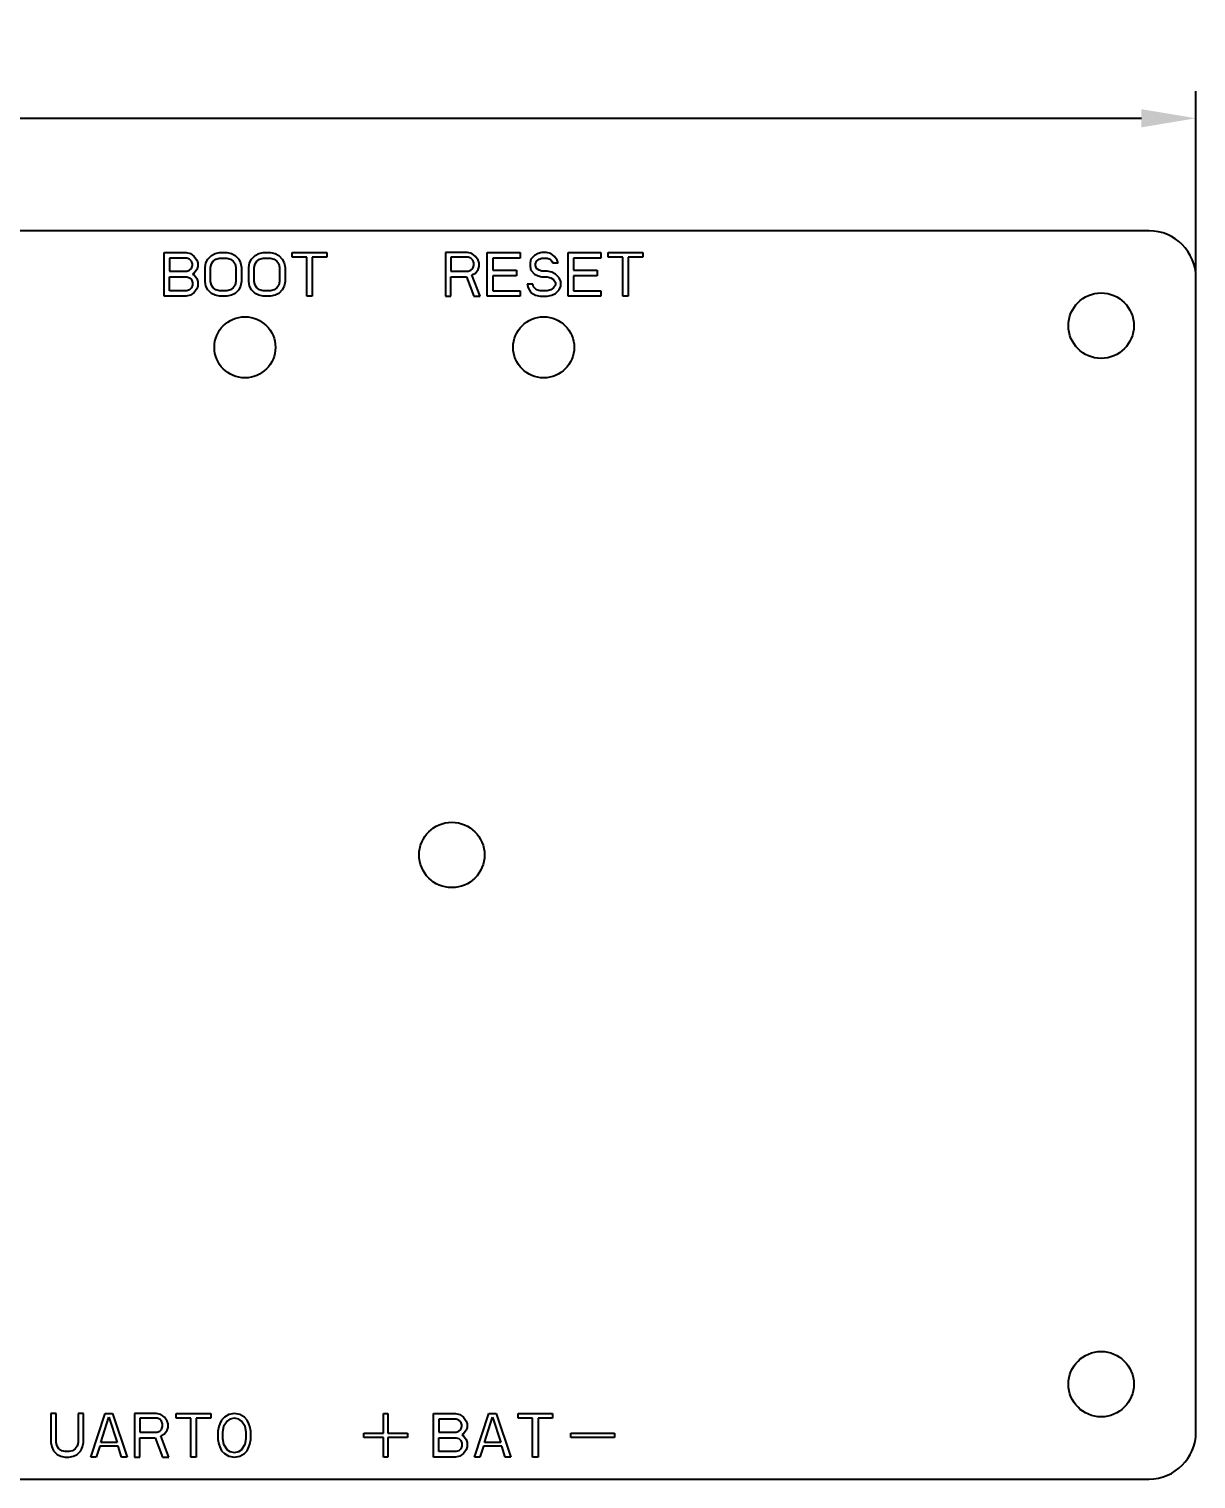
# Model space of a CAD drawing. Header units: millimetres. Extents: x 16785 to 17171, y 29514 to 29787.
# Drawn here: x 16960.8 to 17014.3, y 29661.8 to 29728.3 of the extents above; entities that cross this region are included whole.
import ezdxf

# ---------------------------------------------------------------- set-up
doc = ezdxf.new("R2010")
doc.units = ezdxf.units.MM
doc.header["$PDMODE"] = 2
doc.styles.get("Standard").update_dxf_attribs({"font": ''})
doc.styles.get('Standard').set_extended_font_data('SimSun')
doc.dimstyles.new('ISO-25', dxfattribs={"dimtxt": 3, "dimasz": 2.5, "dimexe": 1.25, "dimexo": 0.3, "dimtad": 1, "dimdsep": 46, "dimtxsty": 'Standard', "dimcen": 2.5, "dimclrd": 5, "dimclre": 5, "dimadec": 0, "dimazin": 0, "dimtfac": 1, "dimtmove": 0, "dimatfit": 3, "dimfxl": 1, "dimarcsym": 0})

# ---------------------------------------------------------------- blocks, each defined once
blk = doc.blocks.new('*D14')
at = {"color": 5, "lineweight": -2}
for p, q in [((16846.106, 29717.185), (16846.106, 29725.448)), ((17014.328, 29717.185), (17014.328, 29725.448)), ((16848.606, 29724.198), (17011.828, 29724.198))]:
    blk.add_line(p, q, dxfattribs=at)
at = {"color": 5}
for points in [[(16848.606, 29724.615), (16848.606, 29723.782), (16846.106, 29724.198)], [(17011.828, 29724.615), (17011.828, 29723.782), (17014.328, 29724.198)]]:
    blk.add_solid(points, dxfattribs=at)
at = {"layer": 'Defpoints', "color": 0}
for p in [(17014.328, 29724.198), (16846.106, 29716.885), (17014.328, 29716.885)]:
    blk.add_point(p, dxfattribs=at)
at = {"color": 0, "insert": (16930.217, 29726.323), "char_height": 3, "attachment_point": 5}
blk.add_mtext('168.22', dxfattribs=at)

msp = doc.modelspace()

# ---------------------------------------------------------------- linework, layer by layer
at = {"color": 7, "linetype": 'Continuous'}
for p, q in [((17012.178, 29719.035), (16944.558, 29719.035)), ((17014.328, 29663.945), (17014.328, 29716.885)), ((16848.256, 29661.795), (17012.178, 29661.795))]:
    msp.add_line(p, q, dxfattribs=at)
at = {"color": 4, "linetype": 'Continuous'}
for p, q in [((16967.018, 29718.035), (16968.018, 29718.035)), ((16967.018, 29716.035), (16967.018, 29718.035)), ((16968.018, 29718.035), (16968.226, 29717.993)), ((16968.226, 29717.993), (16968.393, 29717.865)), ((16969.184, 29717.908), (16969.351, 29717.993)), ((16969.351, 29717.993), (16969.559, 29718.035)), ((16969.559, 29718.035), (16969.893, 29718.035)), ((16969.893, 29718.035), (16970.101, 29717.993)), ((16970.101, 29717.993), (16970.268, 29717.908)), ((16971.184, 29717.908), (16971.351, 29717.993)), ((16971.351, 29717.993), (16971.559, 29718.035)), ((16971.559, 29718.035), (16971.893, 29718.035)), ((16971.893, 29718.035), (16972.101, 29717.993)), ((16972.101, 29717.993), (16972.268, 29717.908)), ((16972.893, 29718.035), (16974.476, 29718.035)), ((16972.893, 29717.822), (16972.893, 29718.035)), ((16974.476, 29718.035), (16974.476, 29717.822)), ((16980.918, 29718.035), (16979.918, 29718.035)), ((16979.918, 29718.035), (16979.918, 29716.035)), ((16981.126, 29717.993), (16980.918, 29718.035)), ((16981.293, 29717.865), (16981.126, 29717.993)), ((16981.834, 29718.035), (16983.334, 29718.035)), ((16981.834, 29716.035), (16981.834, 29718.035)), ((16983.334, 29718.035), (16983.334, 29717.78)), ((16984.168, 29717.993), (16984.001, 29717.908)), ((16984.334, 29718.035), (16984.168, 29717.993)), ((16984.543, 29718.035), (16984.334, 29718.035)), ((16984.751, 29717.993), (16984.543, 29718.035)), ((16984.918, 29717.865), (16984.751, 29717.993)), ((16985.543, 29718.035), (16987.043, 29718.035)), ((16985.543, 29716.035), (16985.543, 29718.035)), ((16987.043, 29718.035), (16987.043, 29717.78)), ((16987.376, 29718.035), (16988.959, 29718.035)), ((16987.376, 29717.822), (16987.376, 29718.035)), ((16988.959, 29718.035), (16988.959, 29717.822)), ((16968.059, 29717.78), (16967.268, 29717.78)), ((16967.268, 29717.78), (16967.268, 29717.184)), ((16968.184, 29717.737), (16968.059, 29717.78)), ((16968.268, 29717.652), (16968.184, 29717.737)), ((16968.309, 29717.525), (16968.268, 29717.652)), ((16968.268, 29717.312), (16968.309, 29717.439)), ((16968.309, 29717.439), (16968.309, 29717.525)), ((16968.393, 29717.865), (16968.518, 29717.695)), ((16968.518, 29717.695), (16968.559, 29717.567)), ((16968.559, 29717.397), (16968.518, 29717.269)), ((16968.559, 29717.567), (16968.559, 29717.397)), ((16968.893, 29717.354), (16968.934, 29717.567)), ((16968.893, 29716.716), (16968.893, 29717.354)), ((16968.934, 29717.567), (16969.018, 29717.737)), ((16969.018, 29717.737), (16969.184, 29717.908)), ((16969.143, 29717.354), (16969.184, 29717.525)), ((16969.143, 29716.716), (16969.143, 29717.354)), ((16969.184, 29717.525), (16969.268, 29717.652)), ((16969.268, 29717.652), (16969.393, 29717.737)), ((16969.393, 29717.737), (16969.559, 29717.78)), ((16969.559, 29717.78), (16969.893, 29717.78)), ((16969.893, 29717.78), (16970.059, 29717.737)), ((16970.059, 29717.737), (16970.184, 29717.652)), ((16970.184, 29717.652), (16970.268, 29717.525)), ((16970.268, 29717.908), (16970.434, 29717.737)), ((16970.268, 29717.525), (16970.309, 29717.354)), ((16970.309, 29717.354), (16970.309, 29716.716)), ((16970.434, 29717.737), (16970.518, 29717.567)), ((16970.518, 29717.567), (16970.559, 29717.354)), ((16970.559, 29717.354), (16970.559, 29716.716)), ((16970.893, 29717.354), (16970.934, 29717.567)), ((16970.893, 29716.716), (16970.893, 29717.354)), ((16970.934, 29717.567), (16971.018, 29717.737)), ((16971.018, 29717.737), (16971.184, 29717.908)), ((16971.143, 29717.354), (16971.184, 29717.525)), ((16971.143, 29716.716), (16971.143, 29717.354)), ((16971.184, 29717.525), (16971.268, 29717.652)), ((16971.268, 29717.652), (16971.393, 29717.737)), ((16971.393, 29717.737), (16971.559, 29717.78)), ((16971.559, 29717.78), (16971.893, 29717.78)), ((16971.893, 29717.78), (16972.059, 29717.737)), ((16972.059, 29717.737), (16972.184, 29717.652)), ((16972.184, 29717.652), (16972.268, 29717.525)), ((16972.268, 29717.908), (16972.434, 29717.737)), ((16972.268, 29717.525), (16972.309, 29717.354)), ((16972.309, 29717.354), (16972.309, 29716.716)), ((16972.434, 29717.737), (16972.518, 29717.567)), ((16972.518, 29717.567), (16972.559, 29717.354)), ((16972.559, 29717.354), (16972.559, 29716.716)), ((16973.559, 29717.822), (16972.893, 29717.822)), ((16973.559, 29716.035), (16973.559, 29717.822)), ((16974.476, 29717.822), (16973.809, 29717.822)), ((16973.809, 29717.822), (16973.809, 29716.035)), ((16980.959, 29717.822), (16980.168, 29717.822)), ((16980.168, 29717.822), (16980.168, 29717.184)), ((16981.084, 29717.78), (16980.959, 29717.822)), ((16981.168, 29717.695), (16981.084, 29717.78)), ((16981.209, 29717.567), (16981.168, 29717.695)), ((16981.168, 29717.312), (16981.209, 29717.439)), ((16981.209, 29717.439), (16981.209, 29717.567)), ((16981.418, 29717.695), (16981.293, 29717.865)), ((16981.459, 29717.567), (16981.418, 29717.695)), ((16981.418, 29717.269), (16981.459, 29717.397)), ((16981.459, 29717.397), (16981.459, 29717.567)), ((16983.334, 29717.78), (16982.084, 29717.78)), ((16982.084, 29717.78), (16982.084, 29717.227)), ((16983.834, 29717.737), (16983.793, 29717.567)), ((16983.793, 29717.567), (16983.793, 29717.397)), ((16983.793, 29717.397), (16983.834, 29717.227)), ((16984.001, 29717.908), (16983.834, 29717.737)), ((16984.043, 29717.525), (16984.084, 29717.652)), ((16984.043, 29717.439), (16984.043, 29717.525)), ((16984.084, 29717.312), (16984.043, 29717.439)), ((16984.084, 29717.652), (16984.209, 29717.737)), ((16984.209, 29717.737), (16984.334, 29717.78)), ((16984.334, 29717.78), (16984.584, 29717.78)), ((16984.584, 29717.78), (16984.709, 29717.737)), ((16984.709, 29717.737), (16984.793, 29717.652)), ((16984.793, 29717.652), (16984.834, 29717.567)), ((16984.834, 29717.567), (16985.084, 29717.567)), ((16985.043, 29717.695), (16984.918, 29717.865)), ((16985.084, 29717.567), (16985.043, 29717.695)), ((16987.043, 29717.78), (16985.793, 29717.78)), ((16985.793, 29717.78), (16985.793, 29717.227)), ((16988.043, 29717.822), (16987.376, 29717.822)), ((16988.043, 29716.035), (16988.043, 29717.822)), ((16988.959, 29717.822), (16988.293, 29717.822)), ((16988.293, 29717.822), (16988.293, 29716.035)), ((16967.268, 29717.184), (16968.059, 29717.184)), ((16967.268, 29716.929), (16968.059, 29716.929)), ((16967.268, 29716.291), (16967.268, 29716.929)), ((16968.059, 29717.184), (16968.184, 29717.227)), ((16968.059, 29716.929), (16968.184, 29716.886)), ((16968.184, 29717.227), (16968.268, 29717.312)), ((16968.184, 29716.886), (16968.268, 29716.801)), ((16968.268, 29716.801), (16968.309, 29716.674)), ((16968.393, 29717.099), (16968.309, 29717.056)), ((16968.309, 29717.056), (16968.393, 29717.014)), ((16968.309, 29716.674), (16968.309, 29716.546)), ((16968.518, 29717.269), (16968.393, 29717.099)), ((16968.393, 29717.014), (16968.518, 29716.844)), ((16968.518, 29716.844), (16968.559, 29716.716)), ((16968.559, 29716.716), (16968.559, 29716.503)), ((16968.934, 29716.503), (16968.893, 29716.716)), ((16969.184, 29716.546), (16969.143, 29716.716)), ((16970.309, 29716.716), (16970.268, 29716.546)), ((16970.559, 29716.716), (16970.518, 29716.503)), ((16970.934, 29716.503), (16970.893, 29716.716)), ((16971.184, 29716.546), (16971.143, 29716.716)), ((16972.309, 29716.716), (16972.268, 29716.546)), ((16972.559, 29716.716), (16972.518, 29716.503)), ((16980.168, 29717.184), (16980.959, 29717.184)), ((16980.168, 29716.929), (16980.876, 29716.929)), ((16980.168, 29716.035), (16980.168, 29716.929)), ((16980.876, 29716.929), (16981.209, 29716.035)), ((16980.959, 29717.184), (16981.084, 29717.227)), ((16981.084, 29717.227), (16981.168, 29717.312)), ((16981.126, 29717.014), (16981.293, 29717.099)), ((16981.501, 29716.035), (16981.126, 29717.014)), ((16981.293, 29717.099), (16981.418, 29717.269)), ((16982.084, 29717.227), (16983.168, 29717.227)), ((16983.168, 29716.971), (16982.084, 29716.971)), ((16982.084, 29716.971), (16982.084, 29716.291)), ((16983.168, 29717.227), (16983.168, 29716.971)), ((16983.834, 29717.227), (16984.001, 29717.056)), ((16984.001, 29717.056), (16984.168, 29716.971)), ((16984.209, 29717.227), (16984.084, 29717.312)), ((16984.168, 29716.971), (16984.334, 29716.929)), ((16984.334, 29717.184), (16984.209, 29717.227)), ((16984.584, 29717.184), (16984.334, 29717.184)), ((16984.334, 29716.929), (16984.584, 29716.929)), ((16984.793, 29717.142), (16984.584, 29717.184)), ((16984.584, 29716.929), (16984.751, 29716.886)), ((16984.751, 29716.886), (16984.876, 29716.801)), ((16984.959, 29717.056), (16984.793, 29717.142)), ((16984.876, 29716.801), (16984.959, 29716.674)), ((16985.126, 29716.886), (16984.959, 29717.056)), ((16984.959, 29716.674), (16984.959, 29716.546)), ((16985.209, 29716.716), (16985.126, 29716.886)), ((16985.209, 29716.503), (16985.209, 29716.716)), ((16985.793, 29717.227), (16986.876, 29717.227)), ((16986.876, 29716.971), (16985.793, 29716.971)), ((16985.793, 29716.971), (16985.793, 29716.291)), ((16986.876, 29717.227), (16986.876, 29716.971)), ((16968.018, 29716.035), (16967.018, 29716.035)), ((16968.059, 29716.291), (16967.268, 29716.291)), ((16968.226, 29716.078), (16968.018, 29716.035)), ((16968.184, 29716.333), (16968.059, 29716.291)), ((16968.268, 29716.418), (16968.184, 29716.333)), ((16968.393, 29716.205), (16968.226, 29716.078)), ((16968.309, 29716.546), (16968.268, 29716.418)), ((16968.518, 29716.376), (16968.393, 29716.205)), ((16968.559, 29716.503), (16968.518, 29716.376)), ((16969.018, 29716.333), (16968.934, 29716.503)), ((16969.184, 29716.163), (16969.018, 29716.333)), ((16969.268, 29716.418), (16969.184, 29716.546)), ((16969.351, 29716.078), (16969.184, 29716.163)), ((16969.393, 29716.333), (16969.268, 29716.418)), ((16969.559, 29716.035), (16969.351, 29716.078)), ((16969.559, 29716.291), (16969.393, 29716.333)), ((16969.893, 29716.291), (16969.559, 29716.291)), ((16969.893, 29716.035), (16969.559, 29716.035)), ((16970.059, 29716.333), (16969.893, 29716.291)), ((16970.101, 29716.078), (16969.893, 29716.035)), ((16970.184, 29716.418), (16970.059, 29716.333)), ((16970.268, 29716.163), (16970.101, 29716.078)), ((16970.268, 29716.546), (16970.184, 29716.418)), ((16970.434, 29716.333), (16970.268, 29716.163)), ((16970.518, 29716.503), (16970.434, 29716.333)), ((16971.018, 29716.333), (16970.934, 29716.503)), ((16971.184, 29716.163), (16971.018, 29716.333)), ((16971.268, 29716.418), (16971.184, 29716.546)), ((16971.351, 29716.078), (16971.184, 29716.163)), ((16971.393, 29716.333), (16971.268, 29716.418)), ((16971.559, 29716.035), (16971.351, 29716.078)), ((16971.559, 29716.291), (16971.393, 29716.333)), ((16971.893, 29716.291), (16971.559, 29716.291)), ((16971.893, 29716.035), (16971.559, 29716.035)), ((16972.059, 29716.333), (16971.893, 29716.291)), ((16972.101, 29716.078), (16971.893, 29716.035)), ((16972.184, 29716.418), (16972.059, 29716.333)), ((16972.268, 29716.163), (16972.101, 29716.078)), ((16972.268, 29716.546), (16972.184, 29716.418)), ((16972.434, 29716.333), (16972.268, 29716.163)), ((16972.518, 29716.503), (16972.434, 29716.333)), ((16973.809, 29716.035), (16973.559, 29716.035)), ((16979.918, 29716.035), (16980.168, 29716.035)), ((16981.209, 29716.035), (16981.501, 29716.035)), ((16983.334, 29716.035), (16981.834, 29716.035)), ((16982.084, 29716.291), (16983.334, 29716.291)), ((16983.334, 29716.291), (16983.334, 29716.035)), ((16983.918, 29716.588), (16983.668, 29716.588)), ((16983.668, 29716.588), (16983.709, 29716.418)), ((16983.709, 29716.418), (16983.834, 29716.205)), ((16983.834, 29716.205), (16984.043, 29716.078)), ((16983.959, 29716.461), (16983.918, 29716.588)), ((16984.084, 29716.333), (16983.959, 29716.461)), ((16984.043, 29716.078), (16984.251, 29716.035)), ((16984.251, 29716.291), (16984.084, 29716.333)), ((16984.584, 29716.291), (16984.251, 29716.291)), ((16984.251, 29716.035), (16984.584, 29716.035)), ((16984.751, 29716.333), (16984.584, 29716.291)), ((16984.584, 29716.035), (16984.793, 29716.078)), ((16984.876, 29716.418), (16984.751, 29716.333)), ((16984.793, 29716.078), (16984.959, 29716.163)), ((16984.959, 29716.546), (16984.876, 29716.418)), ((16984.959, 29716.163), (16985.126, 29716.333)), ((16985.126, 29716.333), (16985.209, 29716.503)), ((16987.043, 29716.035), (16985.543, 29716.035)), ((16985.793, 29716.291), (16987.043, 29716.291)), ((16987.043, 29716.291), (16987.043, 29716.035)), ((16988.293, 29716.035), (16988.043, 29716.035)), ((16962.068, 29664.795), (16961.818, 29664.795)), ((16961.818, 29664.795), (16961.818, 29663.476)), ((16962.068, 29663.476), (16962.068, 29664.795)), ((16963.318, 29664.795), (16963.068, 29664.795)), ((16963.068, 29664.795), (16963.068, 29663.476)), ((16963.318, 29663.476), (16963.318, 29664.795)), ((16963.652, 29662.795), (16964.318, 29664.795)), ((16964.318, 29664.795), (16964.652, 29664.795)), ((16964.652, 29664.795), (16965.318, 29662.795)), ((16966.652, 29664.795), (16965.652, 29664.795)), ((16965.652, 29664.795), (16965.652, 29662.795)), ((16966.86, 29664.753), (16966.652, 29664.795)), ((16967.568, 29664.795), (16969.152, 29664.795)), ((16967.568, 29664.582), (16967.568, 29664.795)), ((16969.152, 29664.795), (16969.152, 29664.582)), ((16970.235, 29664.795), (16969.985, 29664.753)), ((16970.485, 29664.753), (16970.235, 29664.795)), ((16977.068, 29664.795), (16977.268, 29664.795)), ((16977.068, 29663.895), (16977.068, 29664.795)), ((16977.268, 29664.795), (16977.268, 29663.895)), ((16979.368, 29664.795), (16980.368, 29664.795)), ((16979.368, 29662.795), (16979.368, 29664.795)), ((16980.368, 29664.795), (16980.576, 29664.753)), ((16981.243, 29662.795), (16981.909, 29664.795)), ((16981.909, 29664.795), (16982.243, 29664.795)), ((16982.243, 29664.795), (16982.909, 29662.795)), ((16983.243, 29664.795), (16984.826, 29664.795)), ((16983.243, 29664.582), (16983.243, 29664.795)), ((16984.826, 29664.795), (16984.826, 29664.582)), ((16964.11, 29663.476), (16964.485, 29664.625)), ((16964.485, 29664.625), (16964.86, 29663.476)), ((16966.693, 29664.582), (16965.902, 29664.582)), ((16965.902, 29664.582), (16965.902, 29663.944)), ((16966.818, 29664.54), (16966.693, 29664.582)), ((16966.902, 29664.455), (16966.818, 29664.54)), ((16967.027, 29664.625), (16966.86, 29664.753)), ((16966.943, 29664.327), (16966.902, 29664.455)), ((16966.902, 29664.072), (16966.943, 29664.199)), ((16966.943, 29664.199), (16966.943, 29664.327)), ((16967.152, 29664.455), (16967.027, 29664.625)), ((16967.193, 29664.327), (16967.152, 29664.455)), ((16967.152, 29664.029), (16967.193, 29664.157)), ((16967.193, 29664.157), (16967.193, 29664.327)), ((16968.235, 29664.582), (16967.568, 29664.582)), ((16968.235, 29662.795), (16968.235, 29664.582)), ((16969.152, 29664.582), (16968.485, 29664.582)), ((16968.485, 29664.582), (16968.485, 29662.795)), ((16969.527, 29664.199), (16969.485, 29663.987)), ((16969.568, 29664.327), (16969.527, 29664.199)), ((16969.652, 29664.497), (16969.568, 29664.327)), ((16969.777, 29664.625), (16969.652, 29664.497)), ((16969.735, 29664.199), (16969.693, 29663.944)), ((16969.902, 29664.455), (16969.735, 29664.199)), ((16969.985, 29664.753), (16969.777, 29664.625)), ((16970.027, 29664.54), (16969.902, 29664.455)), ((16970.235, 29664.582), (16970.027, 29664.54)), ((16970.443, 29664.54), (16970.235, 29664.582)), ((16970.568, 29664.455), (16970.443, 29664.54)), ((16970.693, 29664.625), (16970.485, 29664.753)), ((16970.735, 29664.199), (16970.568, 29664.455)), ((16970.818, 29664.497), (16970.693, 29664.625)), ((16970.777, 29663.944), (16970.735, 29664.199)), ((16970.902, 29664.327), (16970.818, 29664.497)), ((16970.943, 29664.199), (16970.902, 29664.327)), ((16970.985, 29663.987), (16970.943, 29664.199)), ((16980.409, 29664.54), (16979.618, 29664.54)), ((16979.618, 29664.54), (16979.618, 29663.944)), ((16980.534, 29664.497), (16980.409, 29664.54)), ((16980.618, 29664.412), (16980.534, 29664.497)), ((16980.576, 29664.753), (16980.743, 29664.625)), ((16980.659, 29664.285), (16980.618, 29664.412)), ((16980.618, 29664.072), (16980.659, 29664.199)), ((16980.659, 29664.199), (16980.659, 29664.285)), ((16980.743, 29664.625), (16980.868, 29664.455)), ((16980.868, 29664.455), (16980.909, 29664.327)), ((16980.909, 29664.157), (16980.868, 29664.029)), ((16980.909, 29664.327), (16980.909, 29664.157)), ((16981.701, 29663.476), (16982.076, 29664.625)), ((16982.076, 29664.625), (16982.451, 29663.476)), ((16983.909, 29664.582), (16983.243, 29664.582)), ((16983.909, 29662.795), (16983.909, 29664.582)), ((16984.826, 29664.582), (16984.159, 29664.582)), ((16984.159, 29664.582), (16984.159, 29662.795)), ((16961.818, 29663.476), (16961.86, 29663.263)), ((16962.11, 29663.306), (16962.068, 29663.476)), ((16963.068, 29663.476), (16963.027, 29663.306)), ((16963.277, 29663.263), (16963.318, 29663.476)), ((16964.86, 29663.476), (16964.11, 29663.476)), ((16965.902, 29663.944), (16966.693, 29663.944)), ((16965.902, 29663.689), (16966.61, 29663.689)), ((16965.902, 29662.795), (16965.902, 29663.689)), ((16966.61, 29663.689), (16966.943, 29662.795)), ((16966.693, 29663.944), (16966.818, 29663.987)), ((16966.818, 29663.987), (16966.902, 29664.072)), ((16966.86, 29663.774), (16967.027, 29663.859)), ((16967.235, 29662.795), (16966.86, 29663.774)), ((16967.027, 29663.859), (16967.152, 29664.029)), ((16969.485, 29663.987), (16969.485, 29663.604)), ((16969.485, 29663.604), (16969.527, 29663.391)), ((16969.693, 29663.944), (16969.693, 29663.646)), ((16969.693, 29663.646), (16969.735, 29663.391)), ((16970.735, 29663.391), (16970.777, 29663.646)), ((16970.777, 29663.646), (16970.777, 29663.944)), ((16970.943, 29663.391), (16970.985, 29663.604)), ((16970.985, 29663.604), (16970.985, 29663.987)), ((16976.168, 29663.895), (16977.068, 29663.895)), ((16976.168, 29663.695), (16976.168, 29663.895)), ((16977.068, 29663.695), (16976.168, 29663.695)), ((16977.068, 29662.795), (16977.068, 29663.695)), ((16977.268, 29663.895), (16978.168, 29663.895)), ((16978.168, 29663.695), (16977.268, 29663.695)), ((16977.268, 29663.695), (16977.268, 29662.795)), ((16978.168, 29663.895), (16978.168, 29663.695)), ((16979.618, 29663.944), (16980.409, 29663.944)), ((16979.618, 29663.689), (16980.409, 29663.689)), ((16979.618, 29663.051), (16979.618, 29663.689)), ((16980.409, 29663.944), (16980.534, 29663.987)), ((16980.409, 29663.689), (16980.534, 29663.646)), ((16980.534, 29663.987), (16980.618, 29664.072)), ((16980.534, 29663.646), (16980.618, 29663.561)), ((16980.618, 29663.561), (16980.659, 29663.434)), ((16980.743, 29663.859), (16980.659, 29663.816)), ((16980.659, 29663.816), (16980.743, 29663.774)), ((16980.868, 29664.029), (16980.743, 29663.859)), ((16980.743, 29663.774), (16980.868, 29663.604)), ((16980.868, 29663.604), (16980.909, 29663.476)), ((16980.909, 29663.476), (16980.909, 29663.263)), ((16982.451, 29663.476), (16981.701, 29663.476)), ((16985.668, 29663.895), (16987.668, 29663.895)), ((16985.668, 29663.695), (16985.668, 29663.895)), ((16987.668, 29663.695), (16985.668, 29663.695)), ((16987.668, 29663.895), (16987.668, 29663.695)), ((16961.86, 29663.263), (16961.943, 29663.093)), ((16961.943, 29663.093), (16962.11, 29662.923)), ((16962.193, 29663.178), (16962.11, 29663.306)), ((16962.11, 29662.923), (16962.277, 29662.838)), ((16962.318, 29663.093), (16962.193, 29663.178)), ((16962.277, 29662.838), (16962.485, 29662.795)), ((16962.485, 29663.051), (16962.318, 29663.093)), ((16962.652, 29663.051), (16962.485, 29663.051)), ((16962.818, 29663.093), (16962.652, 29663.051)), ((16962.652, 29662.795), (16962.86, 29662.838)), ((16962.943, 29663.178), (16962.818, 29663.093)), ((16962.86, 29662.838), (16963.027, 29662.923)), ((16963.027, 29663.306), (16962.943, 29663.178)), ((16963.027, 29662.923), (16963.193, 29663.093)), ((16963.193, 29663.093), (16963.277, 29663.263)), ((16964.068, 29663.306), (16963.902, 29662.795)), ((16964.902, 29663.306), (16964.068, 29663.306)), ((16965.068, 29662.795), (16964.902, 29663.306)), ((16969.527, 29663.391), (16969.568, 29663.263)), ((16969.568, 29663.263), (16969.652, 29663.093)), ((16969.652, 29663.093), (16969.777, 29662.965)), ((16969.735, 29663.391), (16969.902, 29663.136)), ((16969.777, 29662.965), (16969.985, 29662.838)), ((16969.902, 29663.136), (16970.027, 29663.051)), ((16969.985, 29662.838), (16970.235, 29662.795)), ((16970.027, 29663.051), (16970.235, 29663.008)), ((16970.235, 29663.008), (16970.443, 29663.051)), ((16970.235, 29662.795), (16970.485, 29662.838)), ((16970.443, 29663.051), (16970.568, 29663.136)), ((16970.485, 29662.838), (16970.693, 29662.965)), ((16970.568, 29663.136), (16970.735, 29663.391)), ((16970.693, 29662.965), (16970.818, 29663.093)), ((16970.818, 29663.093), (16970.902, 29663.263)), ((16970.902, 29663.263), (16970.943, 29663.391)), ((16980.409, 29663.051), (16979.618, 29663.051)), ((16980.576, 29662.838), (16980.368, 29662.795)), ((16980.534, 29663.093), (16980.409, 29663.051)), ((16980.618, 29663.178), (16980.534, 29663.093)), ((16980.743, 29662.965), (16980.576, 29662.838)), ((16980.659, 29663.306), (16980.618, 29663.178)), ((16980.659, 29663.434), (16980.659, 29663.306)), ((16980.868, 29663.136), (16980.743, 29662.965)), ((16980.909, 29663.263), (16980.868, 29663.136)), ((16981.659, 29663.306), (16981.493, 29662.795)), ((16982.493, 29663.306), (16981.659, 29663.306)), ((16982.659, 29662.795), (16982.493, 29663.306)), ((16962.485, 29662.795), (16962.652, 29662.795)), ((16963.902, 29662.795), (16963.652, 29662.795)), ((16965.318, 29662.795), (16965.068, 29662.795)), ((16965.652, 29662.795), (16965.902, 29662.795)), ((16966.943, 29662.795), (16967.235, 29662.795)), ((16968.485, 29662.795), (16968.235, 29662.795)), ((16977.268, 29662.795), (16977.068, 29662.795)), ((16980.368, 29662.795), (16979.368, 29662.795)), ((16981.493, 29662.795), (16981.243, 29662.795)), ((16982.909, 29662.795), (16982.659, 29662.795)), ((16984.159, 29662.795), (16983.909, 29662.795))]:
    msp.add_line(p, q, dxfattribs=at)
at = {"color": 7, "linetype": 'Continuous'}
for centre, radius in [((17009.979, 29714.685), 1.5), ((16970.718, 29713.693), 1.4), ((16984.418, 29713.693), 1.4), ((16980.208, 29690.415), 1.5), ((17009.979, 29666.145), 1.5)]:
    msp.add_circle(centre, radius, dxfattribs=at)
for centre, start, end in [((17012.178, 29716.885), 0, 90), ((17012.178, 29663.945), 270, 0)]:
    msp.add_arc(centre, 2.15, start, end, dxfattribs=at)

# ---------------------------------------------------------------- dimensions: what is measured, and where the dimension line sits
dim = msp.add_linear_dim(base=(17014.328, 29724.198), p1=(16846.106, 29716.885), p2=(17014.328, 29716.885), dimstyle='ISO-25')
dim.commit()
dim.dimension.update_dxf_attribs({"geometry": '*D14', "text_midpoint": (16930.217, 29726.323)})

doc.saveas('drawing.dxf')
